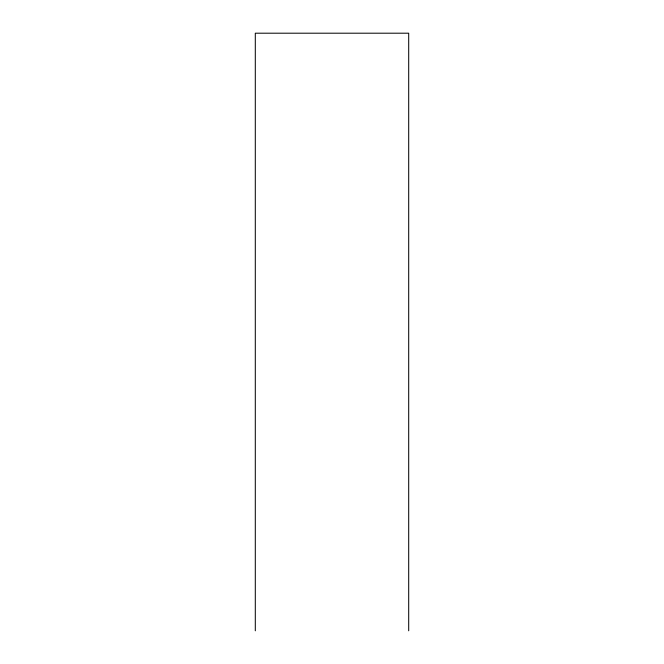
<?xml version="1.0" encoding="UTF-8"?>
<svg xmlns="http://www.w3.org/2000/svg" width="664" height="664" viewBox="0 0 664 664"><rect width="100%" height="100%" fill="white"/><g stroke="black" fill="none" stroke-linecap="round" stroke-linejoin="round"><path stroke-width="1" d="M408.7 630.8L408.7 33.2L255.3 33.2L255.3 630.8"/></g></svg>
